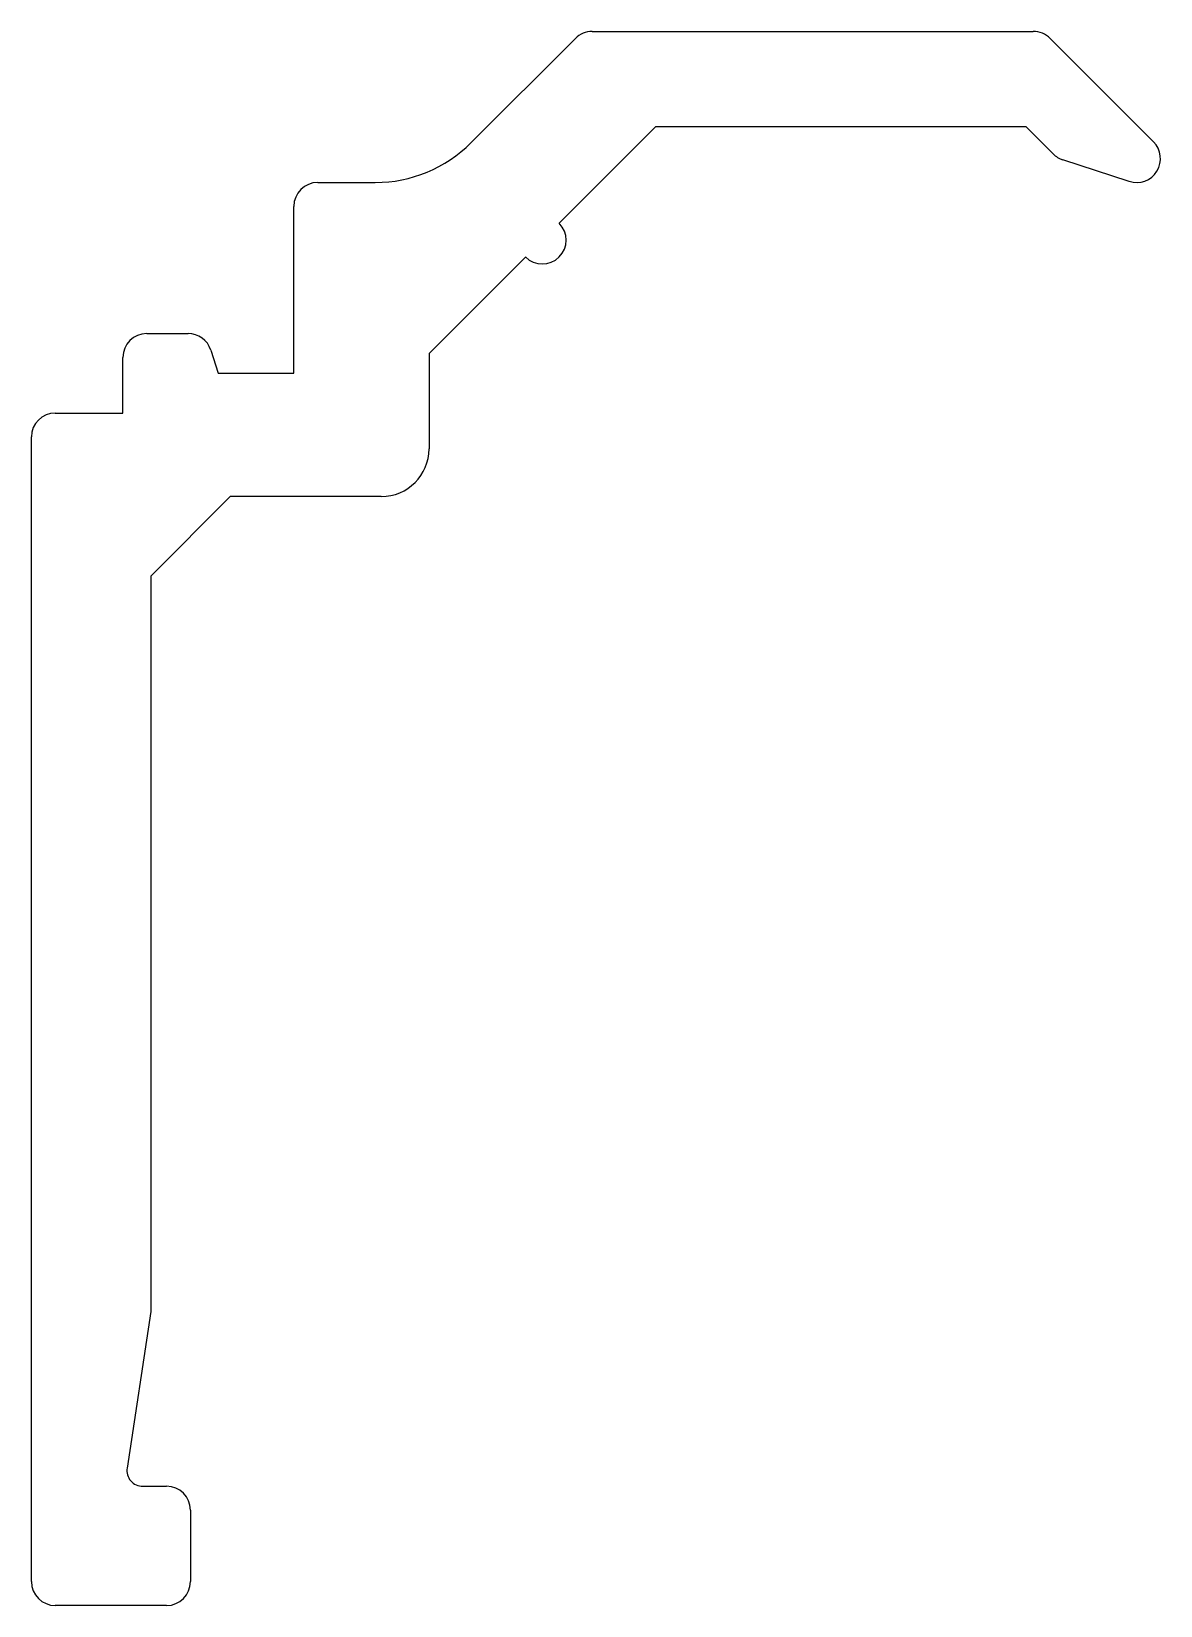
# Model space of a CAD drawing. Extents: x 897.5 to 911.7, y 546.6 to 566.4.
import ezdxf

# ---------------------------------------------------------------- set-up
doc = ezdxf.new("R2010")
doc.units = 0
doc.layers.get('0').update_dxf_attribs({"linetype": 'CONTINUOUS'})

msp = doc.modelspace()

# ---------------------------------------------------------------- linework, layer by layer
for p, q in [((903.063, 564.977), (904.377, 566.292)), ((904.589, 566.38), (910.136, 566.38)), ((910.349, 566.292), (911.649, 564.992)), ((905.386, 565.18), (904.174, 563.967)), ((910.046, 565.18), (905.386, 565.18)), ((910.386, 564.84), (910.046, 565.18)), ((911.344, 564.494), (910.506, 564.767)), ((901.136, 564.48), (901.861, 564.48)), ((900.836, 562.08), (900.836, 564.18)), ((903.749, 563.542), (902.536, 562.33)), ((898.986, 562.58), (899.506, 562.58)), ((899.791, 562.372), (899.886, 562.08)), ((902.536, 562.33), (902.536, 561.13)), ((898.686, 561.58), (898.686, 562.28)), ((899.886, 562.08), (900.836, 562.08)), ((897.836, 561.58), (898.686, 561.58)), ((897.536, 546.88), (897.536, 561.28)), ((900.036, 560.53), (899.036, 559.53)), ((901.936, 560.53), (900.036, 560.53)), ((899.036, 559.53), (899.036, 550.28)), ((899.036, 550.28), (898.739, 548.309)), ((898.936, 548.08), (899.236, 548.08)), ((899.536, 547.78), (899.536, 546.88)), ((899.236, 546.58), (897.836, 546.58))]:
    msp.add_line(p, q)
for centre, radius, start, end in [((904.589, 566.08), 0.3, 90, 135), ((910.136, 566.08), 0.3, 45, 90), ((901.861, 566.18), 1.7, 270, 315), ((911.436, 564.78), 0.3, 252, 45), ((910.598, 565.052), 0.3, 225, 252), ((901.136, 564.18), 0.3, 90, 180), ((903.961, 563.755), 0.3, 225, 45), ((898.986, 562.28), 0.3, 90, 180), ((899.506, 562.28), 0.3, 18, 90), ((897.836, 561.28), 0.3, 90, 180), ((901.936, 561.13), 0.6, 270, 0), ((898.936, 548.28), 0.2, 171.4056, 270), ((899.236, 547.78), 0.3, 0, 90), ((897.836, 546.88), 0.3, 180, 270), ((899.236, 546.88), 0.3, 270, 0)]:
    msp.add_arc(centre, radius, start, end)

doc.saveas('drawing.dxf')
